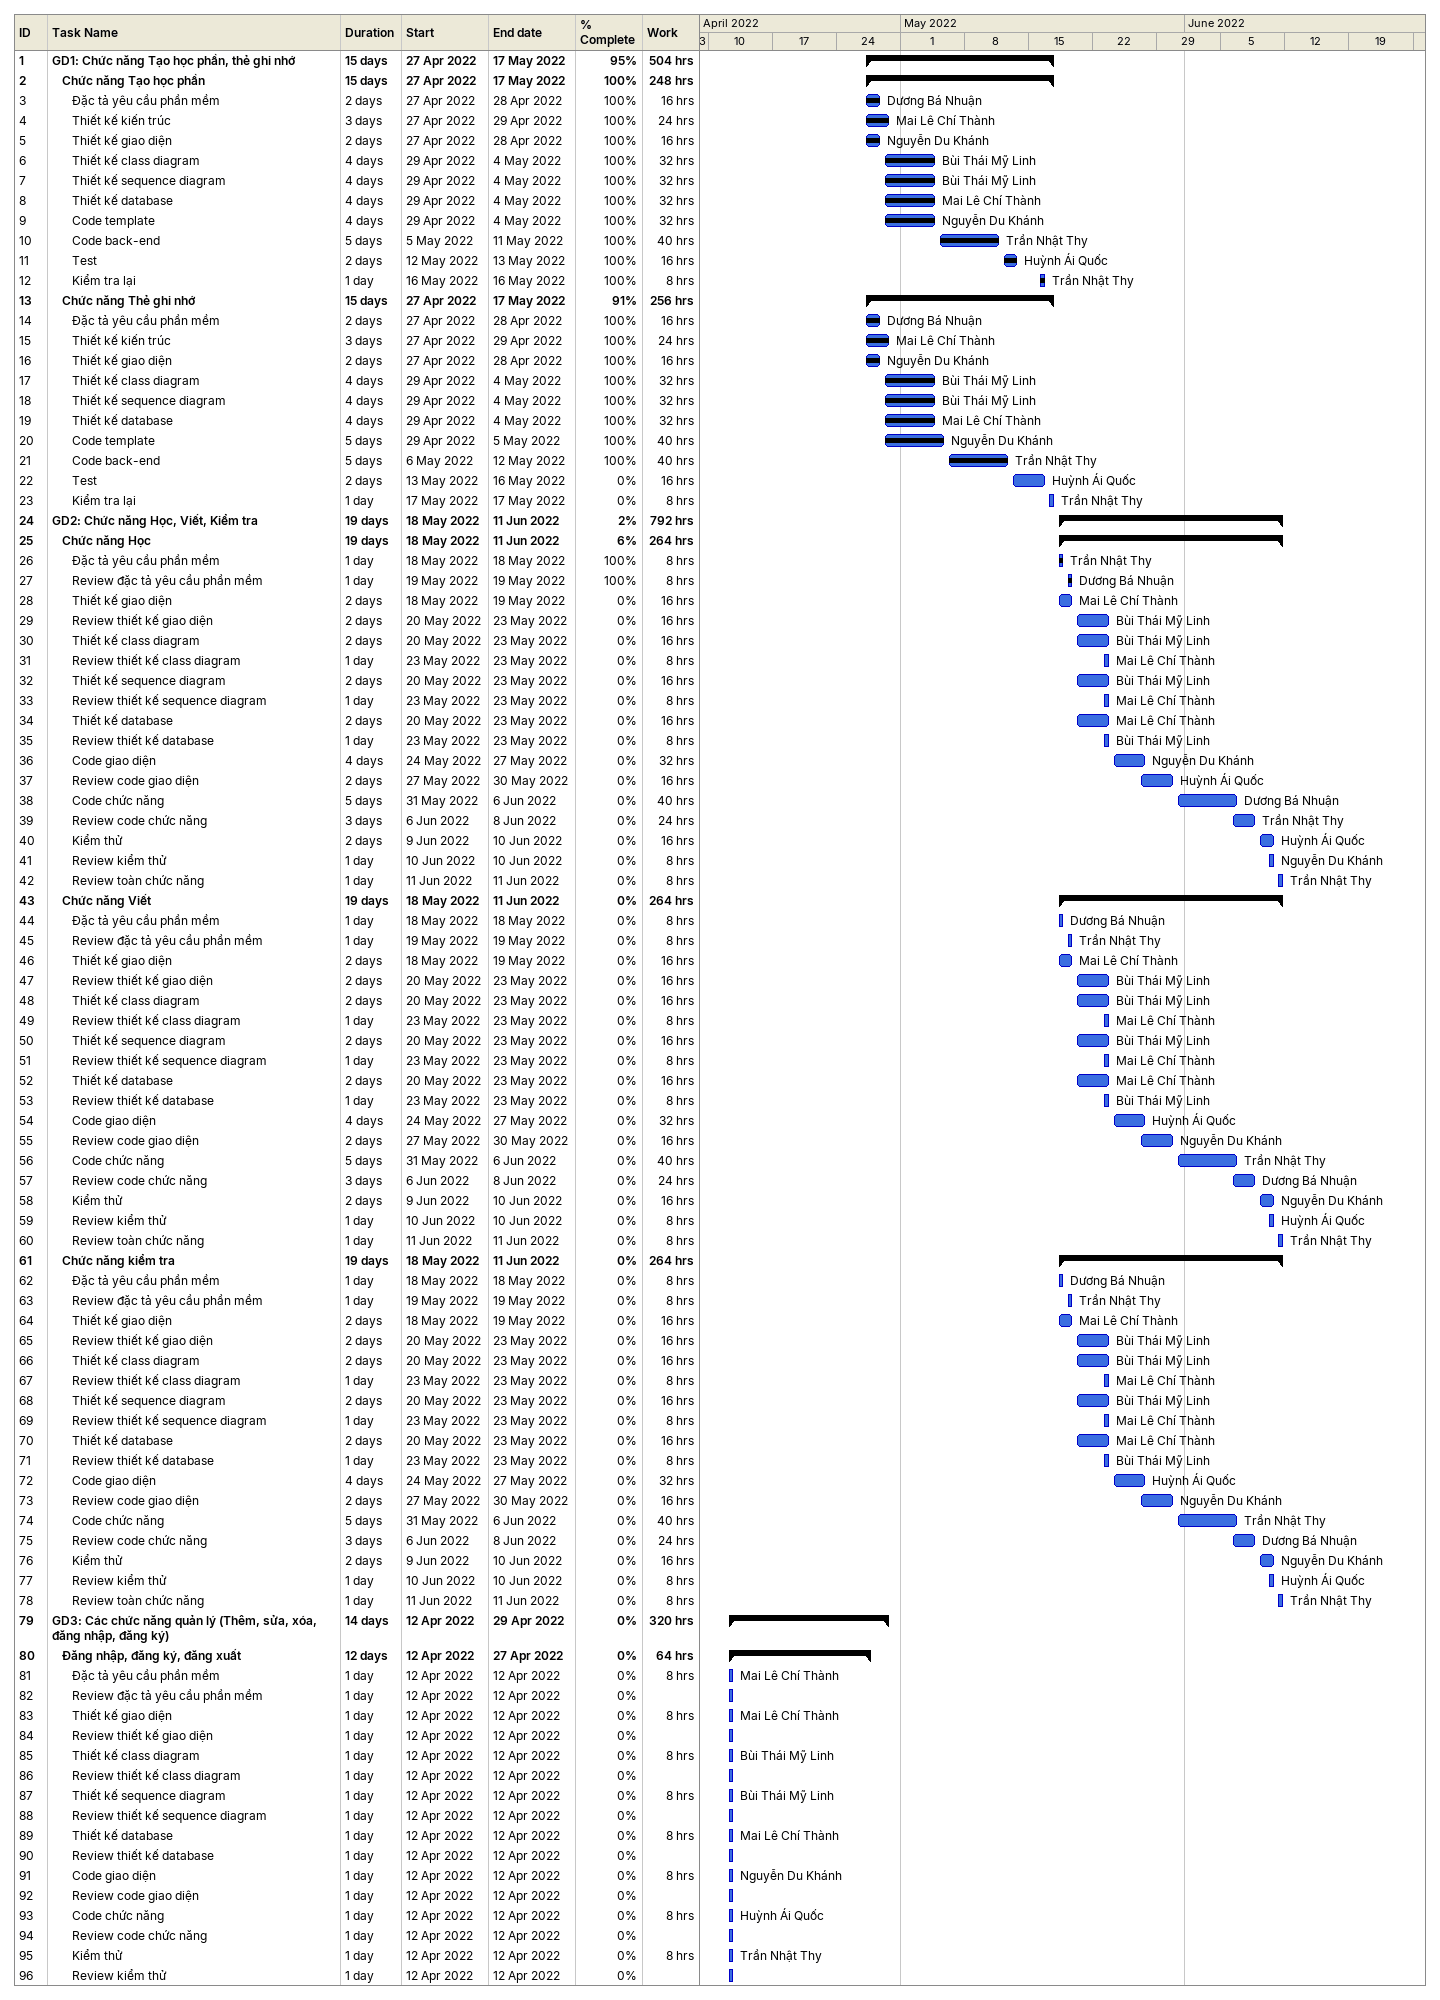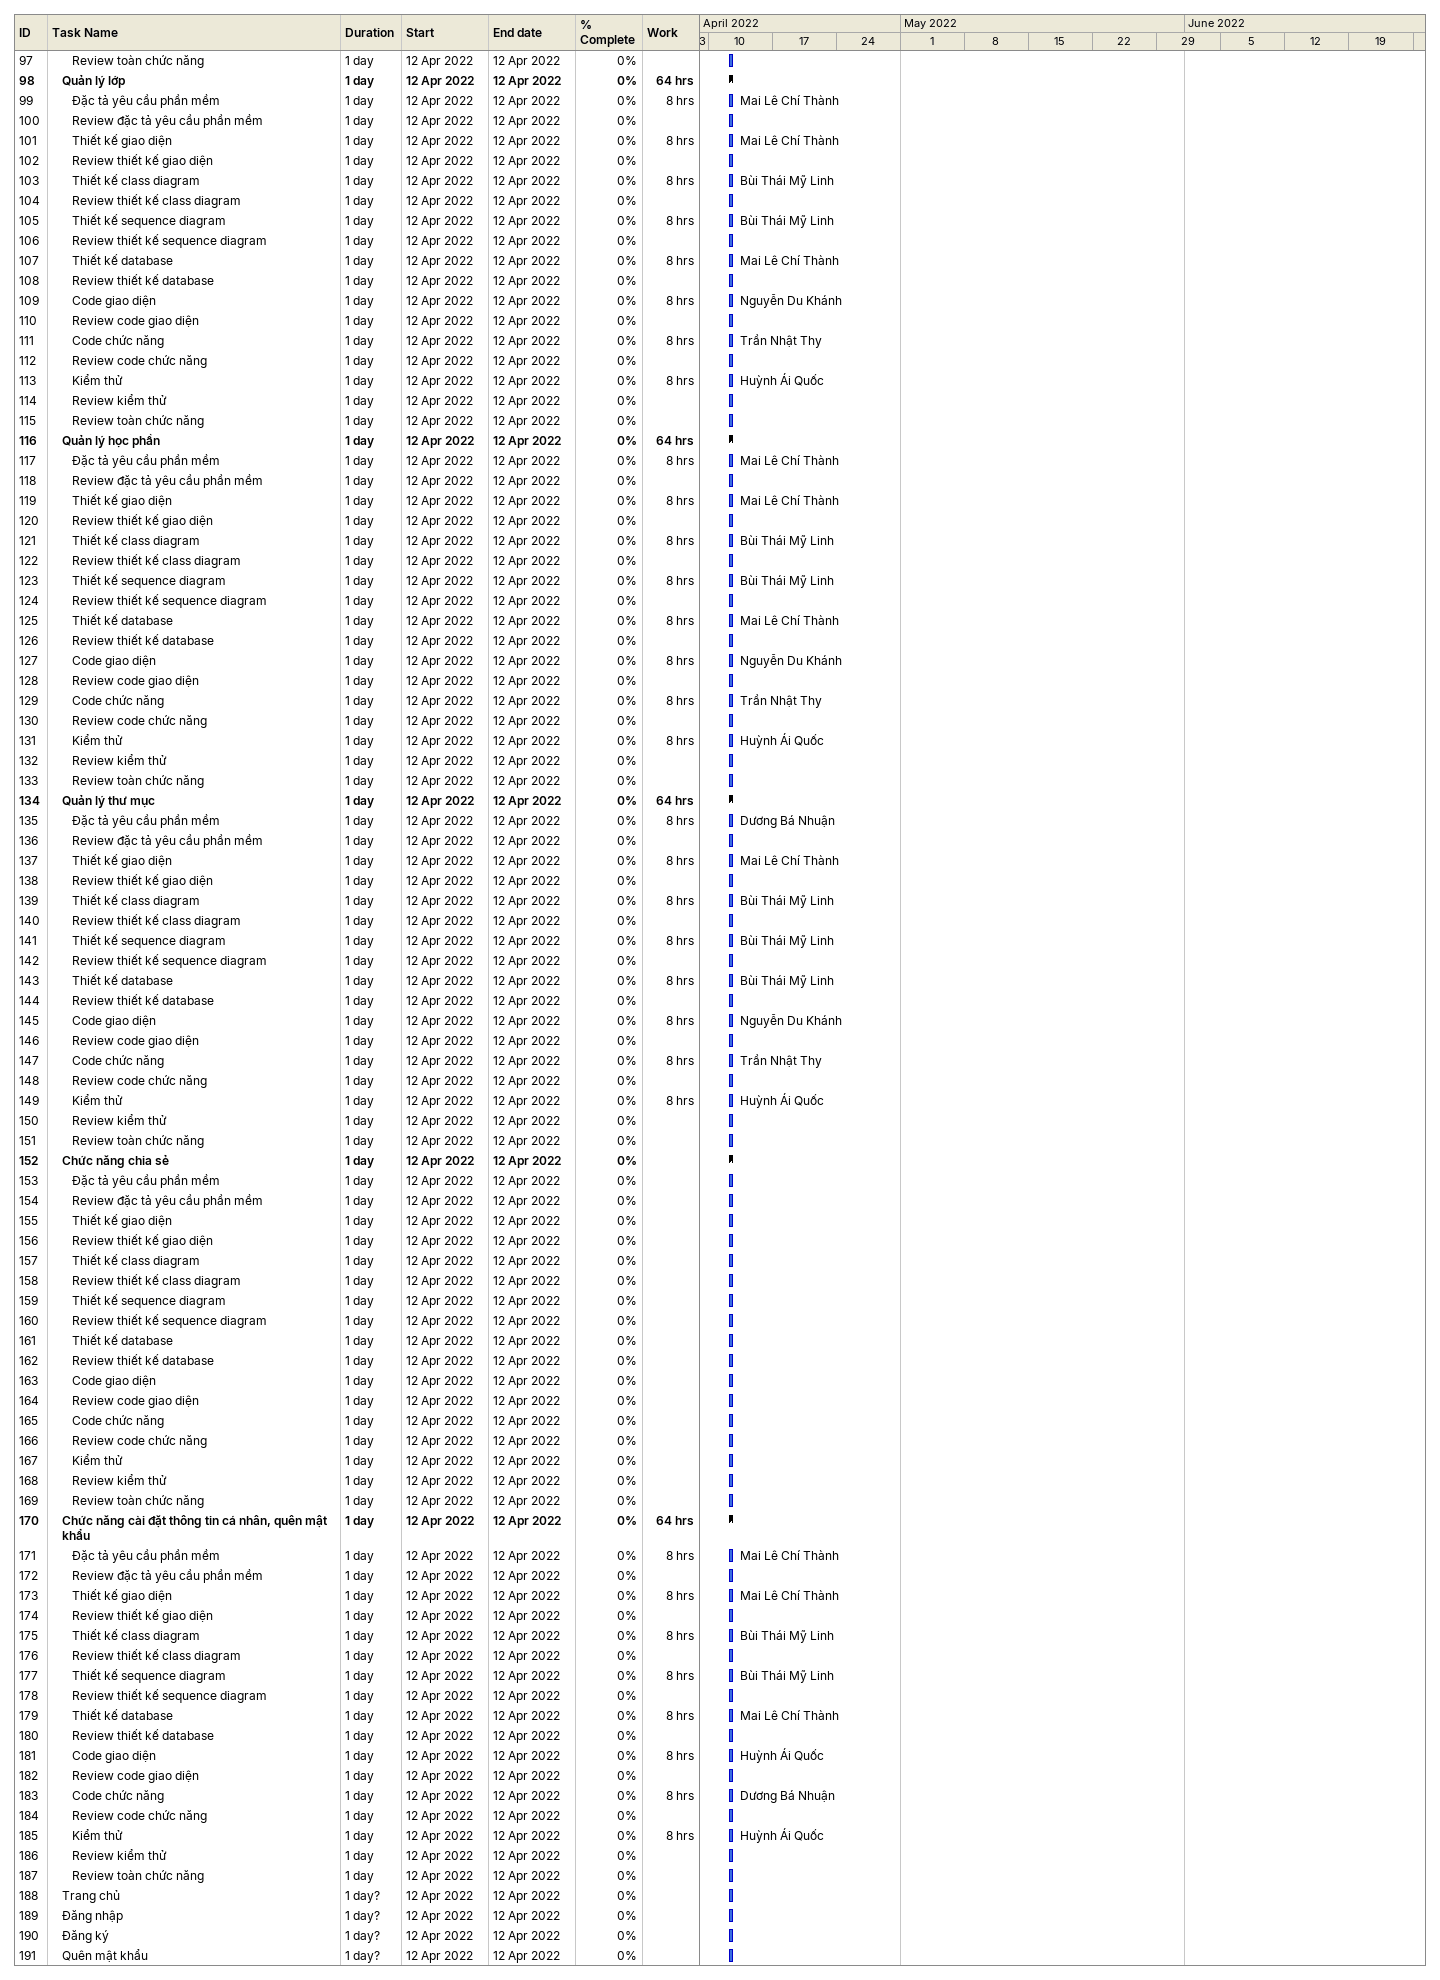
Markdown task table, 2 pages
| ID | Level | Task | Duration | Start | Finish | Resources | % complete | Work (h) |
|---|---|---|---|---|---|---|---|---|
| 1 | 1 | **GD1: Chức năng Tạo học phần, thẻ ghi nhớ** | 15d | 2022-04-27 | 2022-05-17 |  | 95 | 504 |
| 2 | 2 | **Chức năng Tạo học phần** | 15d | 2022-04-27 | 2022-05-17 |  | 100 | 248 |
| 3 | 3 | Đặc tả yêu cầu phần mềm | 2d | 2022-04-27 | 2022-04-28 | Dương Bá Nhuận | 100 | 16 |
| 4 | 3 | Thiết kế kiến trúc | 3d | 2022-04-27 | 2022-04-29 | Mai Lê Chí Thành | 100 | 24 |
| 5 | 3 | Thiết kế giao diện | 2d | 2022-04-27 | 2022-04-28 | Nguyễn Du Khánh | 100 | 16 |
| 6 | 3 | Thiết kế class diagram | 4d | 2022-04-29 | 2022-05-04 | Bùi Thái Mỹ Linh | 100 | 32 |
| 7 | 3 | Thiết kế sequence diagram | 4d | 2022-04-29 | 2022-05-04 | Bùi Thái Mỹ Linh | 100 | 32 |
| 8 | 3 | Thiết kế database | 4d | 2022-04-29 | 2022-05-04 | Mai Lê Chí Thành | 100 | 32 |
| 9 | 3 | Code template | 4d | 2022-04-29 | 2022-05-04 | Nguyễn Du Khánh | 100 | 32 |
| 10 | 3 | Code back-end | 5d | 2022-05-05 | 2022-05-11 | Trần Nhật Thy | 100 | 40 |
| 11 | 3 | Test | 2d | 2022-05-12 | 2022-05-13 | Huỳnh Ái Quốc | 100 | 16 |
| 12 | 3 | Kiểm tra lại | 1d | 2022-05-16 | 2022-05-16 | Trần Nhật Thy | 100 | 8 |
| 13 | 2 | **Chức năng Thẻ ghi nhớ** | 15d | 2022-04-27 | 2022-05-17 |  | 91 | 256 |
| 14 | 3 | Đặc tả yêu cầu phần mềm | 2d | 2022-04-27 | 2022-04-28 | Dương Bá Nhuận | 100 | 16 |
| 15 | 3 | Thiết kế kiến trúc | 3d | 2022-04-27 | 2022-04-29 | Mai Lê Chí Thành | 100 | 24 |
| 16 | 3 | Thiết kế giao diện | 2d | 2022-04-27 | 2022-04-28 | Nguyễn Du Khánh | 100 | 16 |
| 17 | 3 | Thiết kế class diagram | 4d | 2022-04-29 | 2022-05-04 | Bùi Thái Mỹ Linh | 100 | 32 |
| 18 | 3 | Thiết kế sequence diagram | 4d | 2022-04-29 | 2022-05-04 | Bùi Thái Mỹ Linh | 100 | 32 |
| 19 | 3 | Thiết kế database | 4d | 2022-04-29 | 2022-05-04 | Mai Lê Chí Thành | 100 | 32 |
| 20 | 3 | Code template | 5d | 2022-04-29 | 2022-05-05 | Nguyễn Du Khánh | 100 | 40 |
| 21 | 3 | Code back-end | 5d | 2022-05-06 | 2022-05-12 | Trần Nhật Thy | 100 | 40 |
| 22 | 3 | Test | 2d | 2022-05-13 | 2022-05-16 | Huỳnh Ái Quốc | 0 | 16 |
| 23 | 3 | Kiểm tra lại | 1d | 2022-05-17 | 2022-05-17 | Trần Nhật Thy | 0 | 8 |
| 24 | 1 | **GD2: Chức năng Học, Viết, Kiểm tra** | 19d | 2022-05-18 | 2022-06-11 |  | 2 | 792 |
| 25 | 2 | **Chức năng Học** | 19d | 2022-05-18 | 2022-06-11 |  | 6 | 264 |
| 26 | 3 | Đặc tả yêu cầu phần mềm | 1d | 2022-05-18 | 2022-05-18 | Trần Nhật Thy | 100 | 8 |
| 27 | 3 | Review đặc tả yêu cầu phần mềm | 1d | 2022-05-19 | 2022-05-19 | Dương Bá Nhuận | 100 | 8 |
| 28 | 3 | Thiết kế giao diện | 2d | 2022-05-18 | 2022-05-19 | Mai Lê Chí Thành | 0 | 16 |
| 29 | 3 | Review thiết kế giao diện | 2d | 2022-05-20 | 2022-05-23 | Bùi Thái Mỹ Linh | 0 | 16 |
| 30 | 3 | Thiết kế class diagram | 2d | 2022-05-20 | 2022-05-23 | Bùi Thái Mỹ Linh | 0 | 16 |
| 31 | 3 | Review thiết kế class diagram | 1d | 2022-05-23 | 2022-05-23 | Mai Lê Chí Thành | 0 | 8 |
| 32 | 3 | Thiết kế sequence diagram | 2d | 2022-05-20 | 2022-05-23 | Bùi Thái Mỹ Linh | 0 | 16 |
| 33 | 3 | Review thiết kế sequence diagram | 1d | 2022-05-23 | 2022-05-23 | Mai Lê Chí Thành | 0 | 8 |
| 34 | 3 | Thiết kế database | 2d | 2022-05-20 | 2022-05-23 | Mai Lê Chí Thành | 0 | 16 |
| 35 | 3 | Review thiết kế database | 1d | 2022-05-23 | 2022-05-23 | Bùi Thái Mỹ Linh | 0 | 8 |
| 36 | 3 | Code giao diện | 4d | 2022-05-24 | 2022-05-27 | Nguyễn Du Khánh | 0 | 32 |
| 37 | 3 | Review code giao diện | 2d | 2022-05-27 | 2022-05-30 | Huỳnh Ái Quốc | 0 | 16 |
| 38 | 3 | Code chức năng | 5d | 2022-05-31 | 2022-06-06 | Dương Bá Nhuận | 0 | 40 |
| 39 | 3 | Review code chức năng | 3d | 2022-06-06 | 2022-06-08 | Trần Nhật Thy | 0 | 24 |
| 40 | 3 | Kiểm thử | 2d | 2022-06-09 | 2022-06-10 | Huỳnh Ái Quốc | 0 | 16 |
| 41 | 3 | Review kiểm thử | 1d | 2022-06-10 | 2022-06-10 | Nguyễn Du Khánh | 0 | 8 |
| 42 | 3 | Review toàn chức năng | 1d | 2022-06-11 | 2022-06-11 | Trần Nhật Thy | 0 | 8 |
| 43 | 2 | **Chức năng Viết** | 19d | 2022-05-18 | 2022-06-11 |  | 0 | 264 |
| 44 | 3 | Đặc tả yêu cầu phần mềm | 1d | 2022-05-18 | 2022-05-18 | Dương Bá Nhuận | 0 | 8 |
| 45 | 3 | Review đặc tả yêu cầu phần mềm | 1d | 2022-05-19 | 2022-05-19 | Trần Nhật Thy | 0 | 8 |
| 46 | 3 | Thiết kế giao diện | 2d | 2022-05-18 | 2022-05-19 | Mai Lê Chí Thành | 0 | 16 |
| 47 | 3 | Review thiết kế giao diện | 2d | 2022-05-20 | 2022-05-23 | Bùi Thái Mỹ Linh | 0 | 16 |
| 48 | 3 | Thiết kế class diagram | 2d | 2022-05-20 | 2022-05-23 | Bùi Thái Mỹ Linh | 0 | 16 |
| 49 | 3 | Review thiết kế class diagram | 1d | 2022-05-23 | 2022-05-23 | Mai Lê Chí Thành | 0 | 8 |
| 50 | 3 | Thiết kế sequence diagram | 2d | 2022-05-20 | 2022-05-23 | Bùi Thái Mỹ Linh | 0 | 16 |
| 51 | 3 | Review thiết kế sequence diagram | 1d | 2022-05-23 | 2022-05-23 | Mai Lê Chí Thành | 0 | 8 |
| 52 | 3 | Thiết kế database | 2d | 2022-05-20 | 2022-05-23 | Mai Lê Chí Thành | 0 | 16 |
| 53 | 3 | Review thiết kế database | 1d | 2022-05-23 | 2022-05-23 | Bùi Thái Mỹ Linh | 0 | 8 |
| 54 | 3 | Code giao diện | 4d | 2022-05-24 | 2022-05-27 | Huỳnh Ái Quốc | 0 | 32 |
| 55 | 3 | Review code giao diện | 2d | 2022-05-27 | 2022-05-30 | Nguyễn Du Khánh | 0 | 16 |
| 56 | 3 | Code chức năng | 5d | 2022-05-31 | 2022-06-06 | Trần Nhật Thy | 0 | 40 |
| 57 | 3 | Review code chức năng | 3d | 2022-06-06 | 2022-06-08 | Dương Bá Nhuận | 0 | 24 |
| 58 | 3 | Kiểm thử | 2d | 2022-06-09 | 2022-06-10 | Nguyễn Du Khánh | 0 | 16 |
| 59 | 3 | Review kiểm thử | 1d | 2022-06-10 | 2022-06-10 | Huỳnh Ái Quốc | 0 | 8 |
| 60 | 3 | Review toàn chức năng | 1d | 2022-06-11 | 2022-06-11 | Trần Nhật Thy | 0 | 8 |
| 61 | 2 | **Chức năng kiểm tra** | 19d | 2022-05-18 | 2022-06-11 |  | 0 | 264 |
| 62 | 3 | Đặc tả yêu cầu phần mềm | 1d | 2022-05-18 | 2022-05-18 | Dương Bá Nhuận | 0 | 8 |
| 63 | 3 | Review đặc tả yêu cầu phần mềm | 1d | 2022-05-19 | 2022-05-19 | Trần Nhật Thy | 0 | 8 |
| 64 | 3 | Thiết kế giao diện | 2d | 2022-05-18 | 2022-05-19 | Mai Lê Chí Thành | 0 | 16 |
| 65 | 3 | Review thiết kế giao diện | 2d | 2022-05-20 | 2022-05-23 | Bùi Thái Mỹ Linh | 0 | 16 |
| 66 | 3 | Thiết kế class diagram | 2d | 2022-05-20 | 2022-05-23 | Bùi Thái Mỹ Linh | 0 | 16 |
| 67 | 3 | Review thiết kế class diagram | 1d | 2022-05-23 | 2022-05-23 | Mai Lê Chí Thành | 0 | 8 |
| 68 | 3 | Thiết kế sequence diagram | 2d | 2022-05-20 | 2022-05-23 | Bùi Thái Mỹ Linh | 0 | 16 |
| 69 | 3 | Review thiết kế sequence diagram | 1d | 2022-05-23 | 2022-05-23 | Mai Lê Chí Thành | 0 | 8 |
| 70 | 3 | Thiết kế database | 2d | 2022-05-20 | 2022-05-23 | Mai Lê Chí Thành | 0 | 16 |
| 71 | 3 | Review thiết kế database | 1d | 2022-05-23 | 2022-05-23 | Bùi Thái Mỹ Linh | 0 | 8 |
| 72 | 3 | Code giao diện | 4d | 2022-05-24 | 2022-05-27 | Huỳnh Ái Quốc | 0 | 32 |
| 73 | 3 | Review code giao diện | 2d | 2022-05-27 | 2022-05-30 | Nguyễn Du Khánh | 0 | 16 |
| 74 | 3 | Code chức năng | 5d | 2022-05-31 | 2022-06-06 | Trần Nhật Thy | 0 | 40 |
| 75 | 3 | Review code chức năng | 3d | 2022-06-06 | 2022-06-08 | Dương Bá Nhuận | 0 | 24 |
| 76 | 3 | Kiểm thử | 2d | 2022-06-09 | 2022-06-10 | Nguyễn Du Khánh | 0 | 16 |
| 77 | 3 | Review kiểm thử | 1d | 2022-06-10 | 2022-06-10 | Huỳnh Ái Quốc | 0 | 8 |
| 78 | 3 | Review toàn chức năng | 1d | 2022-06-11 | 2022-06-11 | Trần Nhật Thy | 0 | 8 |
| 79 | 1 | **GD3: Các chức năng quản lý (Thêm, sửa, xóa, đăng nhập, đăng ký)** | 14d | 2022-04-12 | 2022-04-29 |  | 0 | 320 |
| 80 | 2 | **Đăng nhập, đăng ký, đăng xuất** | 12d | 2022-04-12 | 2022-04-27 |  | 0 | 64 |
| 81 | 3 | Đặc tả yêu cầu phần mềm | 1d | 2022-04-12 | 2022-04-12 | Mai Lê Chí Thành | 0 | 8 |
| 82 | 3 | Review đặc tả yêu cầu phần mềm | 1d | 2022-04-12 | 2022-04-12 |  | 0 |  |
| 83 | 3 | Thiết kế giao diện | 1d | 2022-04-12 | 2022-04-12 | Mai Lê Chí Thành | 0 | 8 |
| 84 | 3 | Review thiết kế giao diện | 1d | 2022-04-12 | 2022-04-12 |  | 0 |  |
| 85 | 3 | Thiết kế class diagram | 1d | 2022-04-12 | 2022-04-12 | Bùi Thái Mỹ Linh | 0 | 8 |
| 86 | 3 | Review thiết kế class diagram | 1d | 2022-04-12 | 2022-04-12 |  | 0 |  |
| 87 | 3 | Thiết kế sequence diagram | 1d | 2022-04-12 | 2022-04-12 | Bùi Thái Mỹ Linh | 0 | 8 |
| 88 | 3 | Review thiết kế sequence diagram | 1d | 2022-04-12 | 2022-04-12 |  | 0 |  |
| 89 | 3 | Thiết kế database | 1d | 2022-04-12 | 2022-04-12 | Mai Lê Chí Thành | 0 | 8 |
| 90 | 3 | Review thiết kế database | 1d | 2022-04-12 | 2022-04-12 |  | 0 |  |
| 91 | 3 | Code giao diện | 1d | 2022-04-12 | 2022-04-12 | Nguyễn Du Khánh | 0 | 8 |
| 92 | 3 | Review code giao diện | 1d | 2022-04-12 | 2022-04-12 |  | 0 |  |
| 93 | 3 | Code chức năng | 1d | 2022-04-12 | 2022-04-12 | Huỳnh Ái Quốc | 0 | 8 |
| 94 | 3 | Review code chức năng | 1d | 2022-04-12 | 2022-04-12 |  | 0 |  |
| 95 | 3 | Kiểm thử | 1d | 2022-04-12 | 2022-04-12 | Trần Nhật Thy | 0 | 8 |
| 96 | 3 | Review kiểm thử | 1d | 2022-04-12 | 2022-04-12 |  | 0 |  |
| 97 | 3 | Review toàn chức năng | 1d | 2022-04-12 | 2022-04-12 |  | 0 |  |
| 98 | 2 | **Quản lý lớp** | 1d | 2022-04-12 | 2022-04-12 |  | 0 | 64 |
| 99 | 3 | Đặc tả yêu cầu phần mềm | 1d | 2022-04-12 | 2022-04-12 | Mai Lê Chí Thành | 0 | 8 |
| 100 | 3 | Review đặc tả yêu cầu phần mềm | 1d | 2022-04-12 | 2022-04-12 |  | 0 |  |
| 101 | 3 | Thiết kế giao diện | 1d | 2022-04-12 | 2022-04-12 | Mai Lê Chí Thành | 0 | 8 |
| 102 | 3 | Review thiết kế giao diện | 1d | 2022-04-12 | 2022-04-12 |  | 0 |  |
| 103 | 3 | Thiết kế class diagram | 1d | 2022-04-12 | 2022-04-12 | Bùi Thái Mỹ Linh | 0 | 8 |
| 104 | 3 | Review thiết kế class diagram | 1d | 2022-04-12 | 2022-04-12 |  | 0 |  |
| 105 | 3 | Thiết kế sequence diagram | 1d | 2022-04-12 | 2022-04-12 | Bùi Thái Mỹ Linh | 0 | 8 |
| 106 | 3 | Review thiết kế sequence diagram | 1d | 2022-04-12 | 2022-04-12 |  | 0 |  |
| 107 | 3 | Thiết kế database | 1d | 2022-04-12 | 2022-04-12 | Mai Lê Chí Thành | 0 | 8 |
| 108 | 3 | Review thiết kế database | 1d | 2022-04-12 | 2022-04-12 |  | 0 |  |
| 109 | 3 | Code giao diện | 1d | 2022-04-12 | 2022-04-12 | Nguyễn Du Khánh | 0 | 8 |
| 110 | 3 | Review code giao diện | 1d | 2022-04-12 | 2022-04-12 |  | 0 |  |
| 111 | 3 | Code chức năng | 1d | 2022-04-12 | 2022-04-12 | Trần Nhật Thy | 0 | 8 |
| 112 | 3 | Review code chức năng | 1d | 2022-04-12 | 2022-04-12 |  | 0 |  |
| 113 | 3 | Kiểm thử | 1d | 2022-04-12 | 2022-04-12 | Huỳnh Ái Quốc | 0 | 8 |
| 114 | 3 | Review kiểm thử | 1d | 2022-04-12 | 2022-04-12 |  | 0 |  |
| 115 | 3 | Review toàn chức năng | 1d | 2022-04-12 | 2022-04-12 |  | 0 |  |
| 116 | 2 | **Quản lý học phần** | 1d | 2022-04-12 | 2022-04-12 |  | 0 | 64 |
| 117 | 3 | Đặc tả yêu cầu phần mềm | 1d | 2022-04-12 | 2022-04-12 | Mai Lê Chí Thành | 0 | 8 |
| 118 | 3 | Review đặc tả yêu cầu phần mềm | 1d | 2022-04-12 | 2022-04-12 |  | 0 |  |
| 119 | 3 | Thiết kế giao diện | 1d | 2022-04-12 | 2022-04-12 | Mai Lê Chí Thành | 0 | 8 |
| 120 | 3 | Review thiết kế giao diện | 1d | 2022-04-12 | 2022-04-12 |  | 0 |  |
| 121 | 3 | Thiết kế class diagram | 1d | 2022-04-12 | 2022-04-12 | Bùi Thái Mỹ Linh | 0 | 8 |
| 122 | 3 | Review thiết kế class diagram | 1d | 2022-04-12 | 2022-04-12 |  | 0 |  |
| 123 | 3 | Thiết kế sequence diagram | 1d | 2022-04-12 | 2022-04-12 | Bùi Thái Mỹ Linh | 0 | 8 |
| 124 | 3 | Review thiết kế sequence diagram | 1d | 2022-04-12 | 2022-04-12 |  | 0 |  |
| 125 | 3 | Thiết kế database | 1d | 2022-04-12 | 2022-04-12 | Mai Lê Chí Thành | 0 | 8 |
| 126 | 3 | Review thiết kế database | 1d | 2022-04-12 | 2022-04-12 |  | 0 |  |
| 127 | 3 | Code giao diện | 1d | 2022-04-12 | 2022-04-12 | Nguyễn Du Khánh | 0 | 8 |
| 128 | 3 | Review code giao diện | 1d | 2022-04-12 | 2022-04-12 |  | 0 |  |
| 129 | 3 | Code chức năng | 1d | 2022-04-12 | 2022-04-12 | Trần Nhật Thy | 0 | 8 |
| 130 | 3 | Review code chức năng | 1d | 2022-04-12 | 2022-04-12 |  | 0 |  |
| 131 | 3 | Kiểm thử | 1d | 2022-04-12 | 2022-04-12 | Huỳnh Ái Quốc | 0 | 8 |
| 132 | 3 | Review kiểm thử | 1d | 2022-04-12 | 2022-04-12 |  | 0 |  |
| 133 | 3 | Review toàn chức năng | 1d | 2022-04-12 | 2022-04-12 |  | 0 |  |
| 134 | 2 | **Quản lý thư mục** | 1d | 2022-04-12 | 2022-04-12 |  | 0 | 64 |
| 135 | 3 | Đặc tả yêu cầu phần mềm | 1d | 2022-04-12 | 2022-04-12 | Dương Bá Nhuận | 0 | 8 |
| 136 | 3 | Review đặc tả yêu cầu phần mềm | 1d | 2022-04-12 | 2022-04-12 |  | 0 |  |
| 137 | 3 | Thiết kế giao diện | 1d | 2022-04-12 | 2022-04-12 | Mai Lê Chí Thành | 0 | 8 |
| 138 | 3 | Review thiết kế giao diện | 1d | 2022-04-12 | 2022-04-12 |  | 0 |  |
| 139 | 3 | Thiết kế class diagram | 1d | 2022-04-12 | 2022-04-12 | Bùi Thái Mỹ Linh | 0 | 8 |
| 140 | 3 | Review thiết kế class diagram | 1d | 2022-04-12 | 2022-04-12 |  | 0 |  |
| 141 | 3 | Thiết kế sequence diagram | 1d | 2022-04-12 | 2022-04-12 | Bùi Thái Mỹ Linh | 0 | 8 |
| 142 | 3 | Review thiết kế sequence diagram | 1d | 2022-04-12 | 2022-04-12 |  | 0 |  |
| 143 | 3 | Thiết kế database | 1d | 2022-04-12 | 2022-04-12 | Bùi Thái Mỹ Linh | 0 | 8 |
| 144 | 3 | Review thiết kế database | 1d | 2022-04-12 | 2022-04-12 |  | 0 |  |
| 145 | 3 | Code giao diện | 1d | 2022-04-12 | 2022-04-12 | Nguyễn Du Khánh | 0 | 8 |
| 146 | 3 | Review code giao diện | 1d | 2022-04-12 | 2022-04-12 |  | 0 |  |
| 147 | 3 | Code chức năng | 1d | 2022-04-12 | 2022-04-12 | Trần Nhật Thy | 0 | 8 |
| 148 | 3 | Review code chức năng | 1d | 2022-04-12 | 2022-04-12 |  | 0 |  |
| 149 | 3 | Kiểm thử | 1d | 2022-04-12 | 2022-04-12 | Huỳnh Ái Quốc | 0 | 8 |
| 150 | 3 | Review kiểm thử | 1d | 2022-04-12 | 2022-04-12 |  | 0 |  |
| 151 | 3 | Review toàn chức năng | 1d | 2022-04-12 | 2022-04-12 |  | 0 |  |
| 152 | 2 | **Chức năng chia sẻ** | 1d | 2022-04-12 | 2022-04-12 |  | 0 |  |
| 153 | 3 | Đặc tả yêu cầu phần mềm | 1d | 2022-04-12 | 2022-04-12 |  | 0 |  |
| 154 | 3 | Review đặc tả yêu cầu phần mềm | 1d | 2022-04-12 | 2022-04-12 |  | 0 |  |
| 155 | 3 | Thiết kế giao diện | 1d | 2022-04-12 | 2022-04-12 |  | 0 |  |
| 156 | 3 | Review thiết kế giao diện | 1d | 2022-04-12 | 2022-04-12 |  | 0 |  |
| 157 | 3 | Thiết kế class diagram | 1d | 2022-04-12 | 2022-04-12 |  | 0 |  |
| 158 | 3 | Review thiết kế class diagram | 1d | 2022-04-12 | 2022-04-12 |  | 0 |  |
| 159 | 3 | Thiết kế sequence diagram | 1d | 2022-04-12 | 2022-04-12 |  | 0 |  |
| 160 | 3 | Review thiết kế sequence diagram | 1d | 2022-04-12 | 2022-04-12 |  | 0 |  |
| 161 | 3 | Thiết kế database | 1d | 2022-04-12 | 2022-04-12 |  | 0 |  |
| 162 | 3 | Review thiết kế database | 1d | 2022-04-12 | 2022-04-12 |  | 0 |  |
| 163 | 3 | Code giao diện | 1d | 2022-04-12 | 2022-04-12 |  | 0 |  |
| 164 | 3 | Review code giao diện | 1d | 2022-04-12 | 2022-04-12 |  | 0 |  |
| 165 | 3 | Code chức năng | 1d | 2022-04-12 | 2022-04-12 |  | 0 |  |
| 166 | 3 | Review code chức năng | 1d | 2022-04-12 | 2022-04-12 |  | 0 |  |
| 167 | 3 | Kiểm thử | 1d | 2022-04-12 | 2022-04-12 |  | 0 |  |
| 168 | 3 | Review kiểm thử | 1d | 2022-04-12 | 2022-04-12 |  | 0 |  |
| 169 | 3 | Review toàn chức năng | 1d | 2022-04-12 | 2022-04-12 |  | 0 |  |
| 170 | 2 | **Chức năng cài đặt thông tin cá nhân, quên mật khẩu** | 1d | 2022-04-12 | 2022-04-12 |  | 0 | 64 |
| 171 | 3 | Đặc tả yêu cầu phần mềm | 1d | 2022-04-12 | 2022-04-12 | Mai Lê Chí Thành | 0 | 8 |
| 172 | 3 | Review đặc tả yêu cầu phần mềm | 1d | 2022-04-12 | 2022-04-12 |  | 0 |  |
| 173 | 3 | Thiết kế giao diện | 1d | 2022-04-12 | 2022-04-12 | Mai Lê Chí Thành | 0 | 8 |
| 174 | 3 | Review thiết kế giao diện | 1d | 2022-04-12 | 2022-04-12 |  | 0 |  |
| 175 | 3 | Thiết kế class diagram | 1d | 2022-04-12 | 2022-04-12 | Bùi Thái Mỹ Linh | 0 | 8 |
| 176 | 3 | Review thiết kế class diagram | 1d | 2022-04-12 | 2022-04-12 |  | 0 |  |
| 177 | 3 | Thiết kế sequence diagram | 1d | 2022-04-12 | 2022-04-12 | Bùi Thái Mỹ Linh | 0 | 8 |
| 178 | 3 | Review thiết kế sequence diagram | 1d | 2022-04-12 | 2022-04-12 |  | 0 |  |
| 179 | 3 | Thiết kế database | 1d | 2022-04-12 | 2022-04-12 | Mai Lê Chí Thành | 0 | 8 |
| 180 | 3 | Review thiết kế database | 1d | 2022-04-12 | 2022-04-12 |  | 0 |  |
| 181 | 3 | Code giao diện | 1d | 2022-04-12 | 2022-04-12 | Huỳnh Ái Quốc | 0 | 8 |
| 182 | 3 | Review code giao diện | 1d | 2022-04-12 | 2022-04-12 |  | 0 |  |
| 183 | 3 | Code chức năng | 1d | 2022-04-12 | 2022-04-12 | Dương Bá Nhuận | 0 | 8 |
| 184 | 3 | Review code chức năng | 1d | 2022-04-12 | 2022-04-12 |  | 0 |  |
| 185 | 3 | Kiểm thử | 1d | 2022-04-12 | 2022-04-12 | Huỳnh Ái Quốc | 0 | 8 |
| 186 | 3 | Review kiểm thử | 1d | 2022-04-12 | 2022-04-12 |  | 0 |  |
| 187 | 3 | Review toàn chức năng | 1d | 2022-04-12 | 2022-04-12 |  | 0 |  |
| 188 | 2 | Trang chủ | 1d? | 2022-04-12 | 2022-04-12 |  | 0 |  |
| 189 | 2 | Đăng nhập | 1d? | 2022-04-12 | 2022-04-12 |  | 0 |  |
| 190 | 2 | Đăng ký | 1d? | 2022-04-12 | 2022-04-12 |  | 0 |  |
| 191 | 2 | Quên mật khẩu | 1d? | 2022-04-12 | 2022-04-12 |  | 0 |  |
